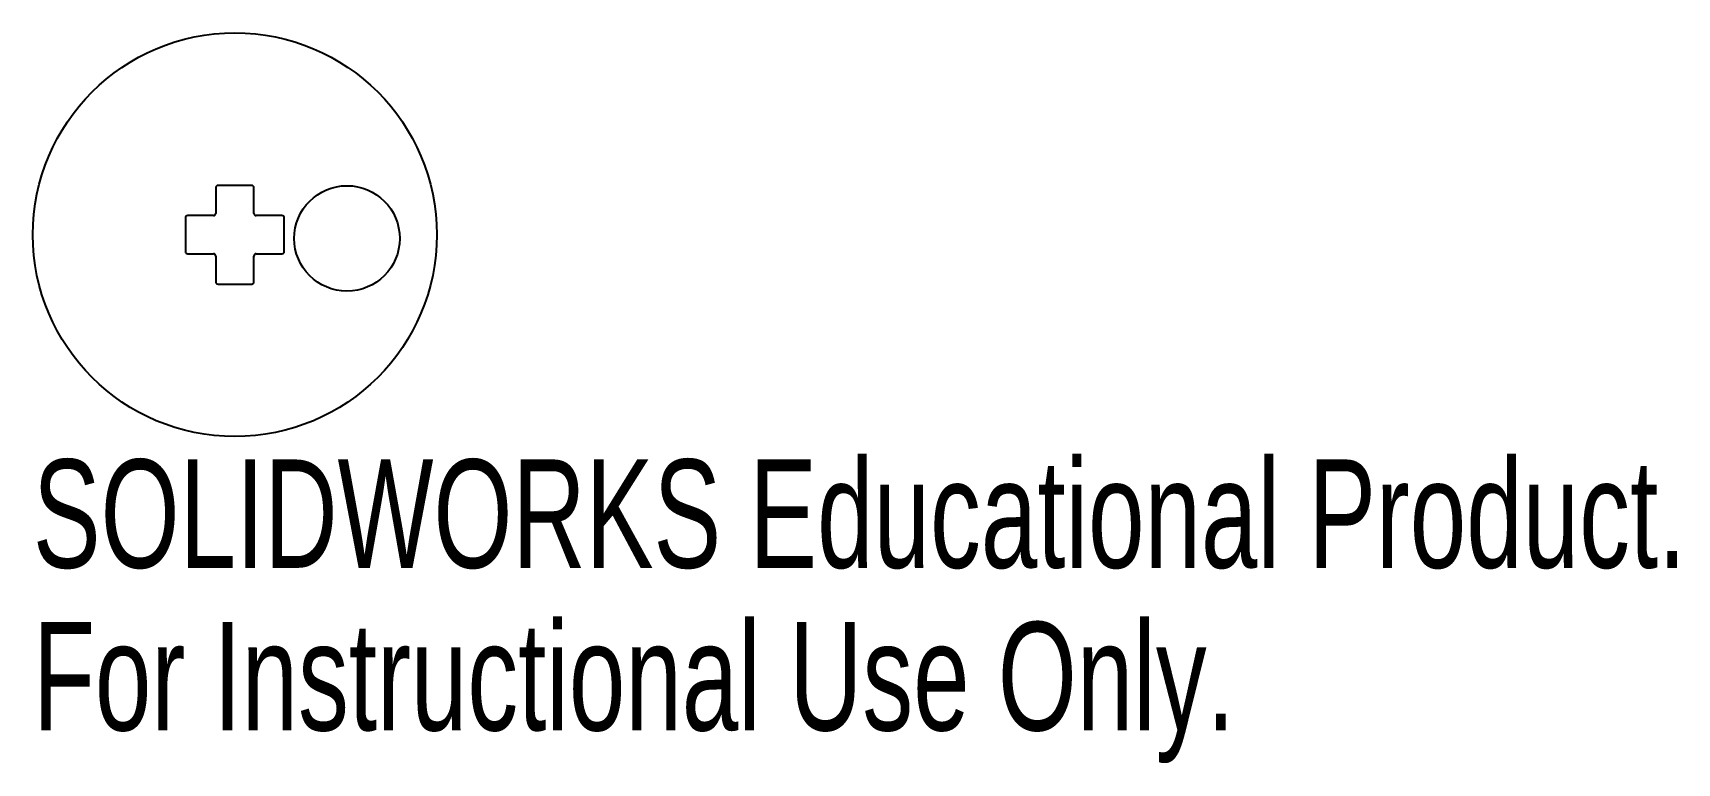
# Model space of a CAD drawing. Header units: millimetres. Extents: x -9 to 64.3, y -23.6 to 9.
import ezdxf

# ---------------------------------------------------------------- set-up
doc = ezdxf.new("R2010")
doc.units = ezdxf.units.MM
doc.styles.add('SLDTEXTSTYLE0', font='TXT', dxfattribs={"width": 0.7})

msp = doc.modelspace()

# ---------------------------------------------------------------- linework, layer by layer
at = {"color": 7, "linetype": 'Continuous', "lineweight": 25}
for p, q in [((0.75, 2.2), (-0.75, 2.2)), ((-0.85, 2.1), (-0.85, 0.95)), ((0.85, 0.95), (0.85, 2.1)), ((-2.2, 0.75), (-2.2, -0.75)), ((-0.95, 0.85), (-2.1, 0.85)), ((2.1, 0.85), (0.95, 0.85)), ((2.2, -0.75), (2.2, 0.75)), ((-2.1, -0.85), (-0.95, -0.85)), ((-0.85, -0.95), (-0.85, -2.1)), ((0.85, -2.1), (0.85, -0.95)), ((0.95, -0.85), (2.1, -0.85)), ((-0.75, -2.2), (0.75, -2.2))]:
    msp.add_line(p, q, dxfattribs=at)
for centre, radius in [((0, 0), 9), ((4.997, -0.165), 2.35)]:
    msp.add_circle(centre, radius, dxfattribs=at)
for centre, start, end in [((-0.75, 2.1), 90, 180), ((0.75, 2.1), 0, 90), ((-2.1, 0.75), 90, 180), ((-0.95, 0.95), 270, 0), ((0.95, 0.95), 180, 270), ((2.1, 0.75), 0, 90), ((-2.1, -0.75), 180, 270), ((-0.95, -0.95), 0, 90), ((0.95, -0.95), 90, 180), ((2.1, -0.75), 270, 0), ((-0.75, -2.1), 180, 270), ((0.75, -2.1), 270, 0)]:
    msp.add_arc(centre, 0.1, start, end, dxfattribs=at)

# ---------------------------------------------------------------- texts
at = {"color": 7, "linetype": 'Continuous', "char_height": 4.83362, "attachment_point": 1, "style": 'SLDTEXTSTYLE0'}
for s, insert in [('SOLIDWORKS Educational Product.', (-9, -10.02)), ('For Instructional Use Only.', (-9, -17.27))]:
    msp.add_mtext(s, dxfattribs=dict(at, insert=insert))

doc.saveas('drawing.dxf')
